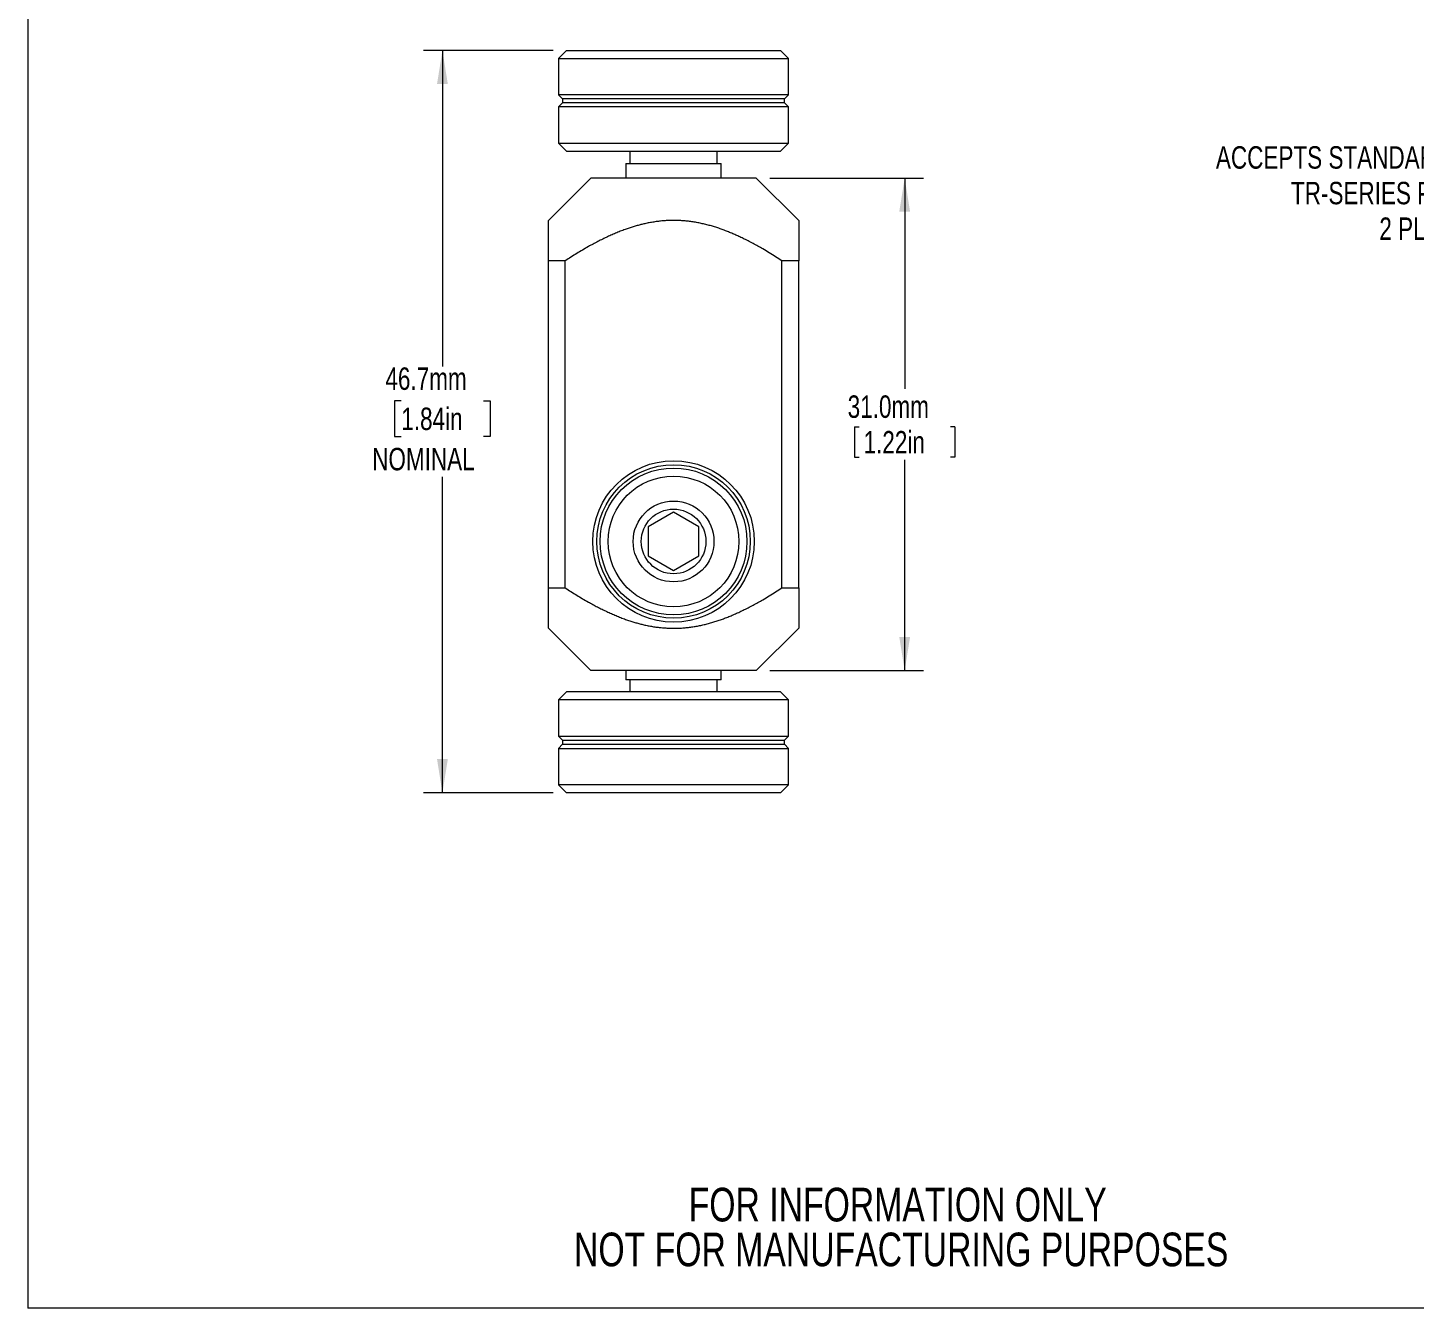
# Model space of a CAD drawing. Header units: millimetres. Extents: x 2 to 278, y 1 to 215.
# Drawn here: x 1.6 to 132.5, y 0.9 to 121.7 of the extents above; entities that cross this region are included whole.
import ezdxf

# ---------------------------------------------------------------- set-up
doc = ezdxf.new("R2010")
doc.units = ezdxf.units.MM
doc.styles.add('SLDTEXTSTYLE0', font='TXT', dxfattribs={"width": 0.75})
doc.dimstyles.new('SLDDIMSTYLE0', dxfattribs={"dimtxt": 2.116667, "dimasz": 3.175, "dimexe": 0, "dimexo": 0.0625, "dimgap": 0.529167, "dimtad": 0, "dimtih": 1, "dimtoh": 1, "dimdec": 1, "dimlfac": 0.666667, "dimrnd": 1e-09, "dimzin": 12, "dimdsep": 46, "dimtxsty": 'SLDTEXTSTYLE0', "dimsah": 1, "dimcen": 0.09, "dimadec": 0, "dimazin": 3, "dimtfac": 1, "dimtdec": 1, "dimtofl": 0, "dimtmove": 0, "dimatfit": 3, "dimfxl": 1, "dimfrac": 2, "dimtolj": 1, "dimtzin": 12, "dimarcsym": 0})
doc.dimstyles.new('SLDDIMSTYLE1', dxfattribs={"dimtxt": 2.116667, "dimasz": 3.175, "dimexe": 0, "dimexo": 0.0625, "dimgap": 0.529167, "dimtad": 0, "dimtih": 1, "dimtoh": 1, "dimdec": 1, "dimlfac": 0.666667, "dimrnd": 1e-09, "dimzin": 12, "dimdsep": 46, "dimtxsty": 'SLDTEXTSTYLE0', "dimsah": 1, "dimcen": 0, "dimadec": 0, "dimazin": 3, "dimtfac": 1, "dimtdec": 1, "dimtofl": 0, "dimtmove": 0, "dimatfit": 3, "dimfxl": 1, "dimfrac": 2, "dimtolj": 1, "dimtzin": 12, "dimarcsym": 0})
doc.dimstyles.new('SLDDIMSTYLE5', dxfattribs={"dimtxt": 2.116667, "dimasz": 3.175, "dimexe": 0, "dimexo": 0.0625, "dimgap": 0.529167, "dimtad": 0, "dimtih": 1, "dimtoh": 1, "dimdec": 1, "dimlfac": 0.666667, "dimrnd": 1e-09, "dimzin": 4, "dimdsep": 46, "dimtxsty": 'SLDTEXTSTYLE0', "dimsah": 1, "dimcen": 0.09, "dimadec": 0, "dimazin": 1, "dimtfac": 1, "dimtdec": 1, "dimtofl": 0, "dimtmove": 0, "dimatfit": 3, "dimfxl": 1, "dimfrac": 2, "dimtolj": 1, "dimtzin": 12, "dimarcsym": 0})

# ---------------------------------------------------------------- blocks, each defined once
blk = doc.blocks.new('SW_NOTE_2')
at = {"color": 0, "linetype": 'Continuous', "lineweight": 0, "char_height": 3.175, "attachment_point": 2, "style": 'SLDTEXTSTYLE0'}
for s, insert in [('FOR INFORMATION ONLY', (25.05, 4.09)), ('NOT FOR MANUFACTURING PURPOSES', (25.38, -0.14))]:
    blk.add_mtext(s, dxfattribs=dict(at, insert=insert))
blk = doc.blocks.new('_D_1')
at = {"color": 8, "linetype": 'Continuous', "lineweight": 18}
for p, q in [((145.56, 109.5), (141.75, 109.5)), ((156.92, 98.13), (145.56, 109.5))]:
    blk.add_line(p, q, dxfattribs=at)
blk.add_solid([(156.92, 98.13), (155.03, 100.74), (154.31, 100.02)], dxfattribs=at)
at = {"color": 8, "linetype": 'Continuous', "lineweight": 18, "attachment_point": 1, "style": 'SLDTEXTSTYLE0'}
for s, insert, char_height in [('ACCEPTS STANDARD', (113.7, 110.54), 2.1167), ('TR-SERIES POSTS', (120.78, 107.18), 2.1167), ('2 PLACES', (129.12, 103.82), 2.117)]:
    blk.add_mtext(s, dxfattribs=dict(at, insert=insert, char_height=char_height))
blk = doc.blocks.new('_D_5')
at = {"color": 7, "linetype": 'Continuous', "lineweight": 18}
for p, q in [((71.6, 107.54), (86.11, 107.54)), ((84.33, 107.54), (84.33, 87.66)), ((79.6, 84.05), (79.6, 81.19)), ((79.6, 84.05), (80.02, 84.05)), ((89.07, 84.05), (88.64, 84.05)), ((89.07, 84.05), (89.07, 81.19)), ((79.6, 81.19), (80.02, 81.19)), ((89.07, 81.19), (88.64, 81.19)), ((84.33, 61.06), (84.33, 80.94)), ((71.6, 61.06), (86.11, 61.06))]:
    blk.add_line(p, q, dxfattribs=at)
for points in [[(84.33, 107.54), (83.82, 104.37), (84.84, 104.37)], [(84.33, 61.06), (84.84, 64.24), (83.82, 64.24)]]:
    blk.add_solid(points, dxfattribs=at)
at = {"color": 7, "linetype": 'Continuous', "lineweight": 18, "char_height": 2.117, "attachment_point": 1, "style": 'SLDTEXTSTYLE0'}
for s, insert in [('31.0mm', (78.95, 87.03)), ('1.22in', (80.45, 83.67))]:
    blk.add_mtext(s, dxfattribs=dict(at, insert=insert))
blk = doc.blocks.new('_D_6')
at = {"color": 8, "linetype": 'Continuous', "lineweight": 18}
for p, q in [((51.15, 119.58), (38.93, 119.58)), ((40.71, 119.58), (40.71, 89.76)), ((36.83, 86.51), (36.19, 86.51)), ((36.19, 86.51), (36.19, 83.15)), ((44.59, 86.51), (45.23, 86.51)), ((45.23, 86.51), (45.23, 83.15)), ((36.19, 83.15), (36.83, 83.15)), ((45.23, 83.15), (44.59, 83.15)), ((40.71, 49.53), (40.71, 79.35)), ((51.15, 49.53), (38.93, 49.53))]:
    blk.add_line(p, q, dxfattribs=at)
for points in [[(40.71, 119.58), (40.2, 116.41), (41.22, 116.41)], [(40.71, 49.53), (41.22, 52.71), (40.2, 52.71)]]:
    blk.add_solid(points, dxfattribs=at)
at = {"color": 8, "linetype": 'Continuous', "lineweight": 18, "char_height": 2.117, "attachment_point": 1, "style": 'SLDTEXTSTYLE0'}
for s, insert in [('46.7mm', (35.33, 89.67)), ('1.84in', (36.83, 85.88)), ('NOMINAL', (34.08, 82.08))]:
    blk.add_mtext(s, dxfattribs=dict(at, insert=insert))

msp = doc.modelspace()

# ---------------------------------------------------------------- linework, layer by layer
at = {"color": 7, "linetype": 'Continuous', "lineweight": 18}
for p, q in [((1.58, 214.65), (1.58, 0.9)), ((52.42, 119.58), (51.66, 118.82)), ((52.42, 119.58), (72.62, 119.58)), ((73.38, 118.82), (72.62, 119.58)), ((51.66, 118.82), (51.66, 115.39)), ((51.66, 118.82), (73.38, 118.82)), ((73.38, 115.39), (73.38, 118.82)), ((51.66, 115.39), (52.04, 115.01)), ((73.38, 115.39), (51.66, 115.39)), ((73, 115.01), (73.38, 115.39)), ((52.04, 114.63), (51.66, 114.25)), ((51.66, 114.25), (51.66, 110.82)), ((73.38, 114.25), (51.66, 114.25)), ((52.04, 115.01), (52.04, 114.63)), ((73, 115.01), (52.04, 115.01)), ((73, 114.63), (52.04, 114.63)), ((73, 114.63), (73, 115.01)), ((73.38, 114.25), (73, 114.63)), ((73.38, 110.82), (73.38, 114.25)), ((51.66, 110.82), (52.42, 110.06)), ((51.66, 110.82), (73.38, 110.82)), ((52.42, 110.06), (72.62, 110.06)), ((58.4, 110.06), (58.4, 108.91)), ((66.64, 108.91), (66.64, 110.06)), ((72.62, 110.06), (73.38, 110.82)), ((58.02, 108.91), (58.02, 107.54)), ((58.02, 108.91), (67.02, 108.91)), ((67.02, 107.54), (67.02, 108.91)), ((54.71, 107.54), (50.71, 103.54)), ((70.33, 107.54), (54.71, 107.54)), ((74.33, 103.54), (70.33, 107.54)), ((50.71, 68.87), (50.71, 99.73)), ((52.3, 99.73), (50.71, 99.73)), ((52.3, 68.87), (52.3, 99.73)), ((74.33, 99.73), (72.74, 99.73)), ((72.74, 68.87), (72.74, 99.73)), ((74.33, 68.87), (74.33, 99.73)), ((62.52, 76), (60.14, 74.63)), ((64.9, 74.63), (62.52, 76)), ((60.14, 74.63), (60.14, 71.88)), ((64.9, 71.88), (64.9, 74.63)), ((60.14, 71.88), (62.52, 70.5)), ((62.52, 70.5), (64.9, 71.88)), ((50.71, 68.87), (52.3, 68.87)), ((72.74, 68.87), (74.33, 68.87)), ((50.71, 65.06), (54.71, 61.06)), ((70.33, 61.06), (74.33, 65.06)), ((70.33, 61.06), (54.71, 61.06)), ((58.02, 61.06), (58.02, 60.2)), ((67.02, 60.2), (67.02, 61.06)), ((52.42, 59.06), (51.66, 58.3)), ((72.62, 59.06), (52.42, 59.06)), ((67.02, 60.2), (58.02, 60.2)), ((58.4, 60.2), (58.4, 59.06)), ((66.64, 59.06), (66.64, 60.2)), ((73.38, 58.3), (72.62, 59.06)), ((51.66, 58.3), (51.66, 54.87)), ((73.38, 58.3), (51.66, 58.3)), ((73.38, 54.87), (73.38, 58.3)), ((51.66, 54.87), (52.04, 54.49)), ((51.66, 54.87), (73.38, 54.87)), ((52.04, 54.11), (51.66, 53.73)), ((51.66, 53.73), (51.66, 50.3)), ((51.66, 53.73), (73.38, 53.73)), ((52.04, 54.49), (52.04, 54.11)), ((52.04, 54.49), (73, 54.49)), ((52.04, 54.11), (73, 54.11)), ((73, 54.49), (73.38, 54.87)), ((73, 54.11), (73, 54.49)), ((73.38, 53.73), (73, 54.11)), ((73.38, 50.3), (73.38, 53.73)), ((51.66, 50.3), (52.42, 49.53)), ((73.38, 50.3), (51.66, 50.3)), ((72.62, 49.53), (73.38, 50.3)), ((72.62, 49.53), (52.42, 49.53)), ((277.99, 0.9), (1.58, 0.9))]:
    msp.add_line(p, q, dxfattribs=at)
for radius in [7.62, 7.24, 6.93, 6.17, 3.81, 3.05]:
    msp.add_circle((62.52, 73.25), radius, dxfattribs=at)
for points, knots in [([(50.71, 99.73), (50.71, 99.83), (50.71, 100.02), (50.71, 100.3), (50.71, 100.58), (50.71, 100.85), (50.71, 101.11), (50.71, 101.36), (50.71, 101.61), (50.71, 101.83), (50.71, 102.03), (50.71, 102.21), (50.71, 102.37), (50.71, 102.53), (50.71, 102.69), (50.71, 102.83), (50.71, 102.96), (50.71, 103.08), (50.71, 103.19), (50.71, 103.28), (50.71, 103.37), (50.71, 103.43), (50.71, 103.47), (50.71, 103.51), (50.71, 103.53), (50.71, 103.54), (50.71, 103.54), (50.71, 103.54)], [0, 0, 0, 0, 0.047728, 0.095455, 0.143215, 0.190975, 0.238864, 0.286754, 0.334706, 0.382658, 0.421354, 0.460049, 0.498806, 0.537563, 0.576456, 0.615372, 0.653957, 0.692571, 0.732723, 0.772875, 0.8132, 0.853525, 0.884858, 0.916197, 0.94753, 0.979101, 1, 1, 1, 1]), ([(72.74, 99.73), (72.55, 99.86), (72.15, 100.11), (71.55, 100.49), (71, 100.82), (70.49, 101.11), (70.02, 101.36), (69.55, 101.61), (69.11, 101.83), (68.69, 102.03), (68.3, 102.21), (67.91, 102.37), (67.51, 102.53), (67.11, 102.69), (66.7, 102.83), (66.29, 102.96), (65.88, 103.08), (65.45, 103.19), (65.02, 103.28), (64.58, 103.37), (64.15, 103.43), (63.72, 103.48), (63.31, 103.52), (62.89, 103.54), (62.47, 103.54), (62.05, 103.53), (61.62, 103.51), (61.19, 103.47), (60.77, 103.41), (60.34, 103.34), (59.93, 103.26), (59.54, 103.17), (59.17, 103.08), (58.8, 102.97), (58.43, 102.85), (58.03, 102.72), (57.61, 102.56), (57.16, 102.38), (56.72, 102.2), (56.28, 101.99), (55.83, 101.78), (55.38, 101.55), (54.93, 101.31), (54.45, 101.05), (53.93, 100.75), (53.38, 100.42), (52.84, 100.08), (52.48, 99.85), (52.3, 99.73)], [0, 0, 0, 0, 0.031829, 0.06366, 0.095488, 0.119447, 0.14341, 0.167372, 0.19133, 0.210692, 0.230057, 0.249422, 0.268782, 0.288235, 0.307687, 0.326987, 0.346287, 0.366402, 0.386528, 0.406652, 0.426764, 0.445625, 0.464504, 0.483387, 0.502265, 0.521125, 0.54058, 0.560051, 0.57953, 0.599005, 0.618463, 0.635885, 0.653315, 0.67075, 0.688183, 0.705607, 0.727595, 0.749583, 0.771116, 0.79265, 0.815489, 0.838332, 0.861177, 0.884017, 0.912996, 0.941974, 0.970987, 1, 1, 1, 1]), ([(74.33, 103.54), (74.33, 103.54), (74.33, 103.54), (74.33, 103.53), (74.33, 103.51), (74.33, 103.48), (74.33, 103.43), (74.33, 103.37), (74.33, 103.29), (74.33, 103.2), (74.33, 103.09), (74.33, 102.98), (74.33, 102.85), (74.33, 102.71), (74.33, 102.56), (74.33, 102.4), (74.33, 102.22), (74.33, 102.04), (74.33, 101.83), (74.33, 101.61), (74.33, 101.36), (74.33, 101.11), (74.33, 100.85), (74.33, 100.58), (74.33, 100.3), (74.33, 100.02), (74.33, 99.83), (74.33, 99.73)], [0, 0, 0, 0, 0.016469, 0.04877, 0.081335, 0.113908, 0.146474, 0.184971, 0.223467, 0.262123, 0.30078, 0.339709, 0.378669, 0.416798, 0.45495, 0.49551, 0.536069, 0.576705, 0.617342, 0.665035, 0.712729, 0.76049, 0.808252, 0.856171, 0.90409, 0.952045, 1, 1, 1, 1]), ([(50.71, 65.06), (50.71, 65.06), (50.71, 65.06), (50.71, 65.07), (50.71, 65.09), (50.71, 65.13), (50.71, 65.17), (50.71, 65.23), (50.71, 65.31), (50.71, 65.4), (50.71, 65.51), (50.71, 65.63), (50.71, 65.75), (50.71, 65.89), (50.71, 66.04), (50.71, 66.2), (50.71, 66.38), (50.71, 66.56), (50.71, 66.77), (50.71, 66.99), (50.71, 67.24), (50.71, 67.49), (50.71, 67.75), (50.71, 68.02), (50.71, 68.3), (50.71, 68.58), (50.71, 68.77), (50.71, 68.87)], [0, 0, 0, 0, 0.0164691, 0.0487696, 0.0813352, 0.1139084, 0.1464744, 0.1849706, 0.2234672, 0.2621233, 0.3007801, 0.3397091, 0.378669, 0.4167982, 0.4549504, 0.4955097, 0.5360694, 0.5767053, 0.6173416, 0.6650349, 0.7127287, 0.7604904, 0.8082523, 0.8561711, 0.9040904, 0.9520451, 1, 1, 1, 1]), ([(52.3, 68.87), (52.48, 68.75), (52.84, 68.52), (53.38, 68.18), (53.93, 67.85), (54.44, 67.56), (54.91, 67.3), (55.34, 67.07), (55.77, 66.85), (56.21, 66.64), (56.65, 66.44), (57.09, 66.25), (57.54, 66.06), (57.97, 65.91), (58.38, 65.77), (58.76, 65.64), (59.14, 65.53), (59.53, 65.43), (59.92, 65.34), (60.33, 65.26), (60.74, 65.19), (61.16, 65.14), (61.57, 65.1), (61.99, 65.07), (62.42, 65.06), (62.85, 65.06), (63.28, 65.08), (63.71, 65.12), (64.14, 65.17), (64.56, 65.23), (64.98, 65.31), (65.4, 65.4), (65.81, 65.51), (66.22, 65.63), (66.63, 65.75), (67.04, 65.89), (67.44, 66.04), (67.85, 66.2), (68.26, 66.38), (68.67, 66.56), (69.1, 66.77), (69.55, 66.99), (70.02, 67.24), (70.48, 67.49), (70.99, 67.78), (71.55, 68.11), (72.15, 68.49), (72.55, 68.74), (72.74, 68.87)], [0, 0, 0, 0, 0.02898, 0.057961, 0.086972, 0.115983, 0.137863, 0.159746, 0.181628, 0.203506, 0.225468, 0.247429, 0.269258, 0.291086, 0.309171, 0.327266, 0.345363, 0.363455, 0.381537, 0.400407, 0.419292, 0.438181, 0.457064, 0.475931, 0.495379, 0.514845, 0.534319, 0.553787, 0.573236, 0.592518, 0.61181, 0.631104, 0.650389, 0.669861, 0.689333, 0.708404, 0.727474, 0.74777, 0.768071, 0.788373, 0.80867, 0.832531, 0.856397, 0.880263, 0.904126, 0.936083, 0.968042, 1, 1, 1, 1]), ([(74.33, 68.87), (74.33, 68.77), (74.33, 68.58), (74.33, 68.3), (74.33, 68.03), (74.33, 67.76), (74.33, 67.49), (74.33, 67.24), (74.33, 66.99), (74.33, 66.77), (74.33, 66.57), (74.33, 66.4), (74.33, 66.23), (74.33, 66.07), (74.33, 65.92), (74.33, 65.78), (74.33, 65.65), (74.33, 65.53), (74.33, 65.42), (74.33, 65.32), (74.33, 65.24), (74.33, 65.17), (74.33, 65.13), (74.33, 65.1), (74.33, 65.07), (74.33, 65.06), (74.33, 65.06), (74.33, 65.06)], [0, 0, 0, 0, 0.047728, 0.095455, 0.143215, 0.190975, 0.238864, 0.286754, 0.334706, 0.382658, 0.421354, 0.460049, 0.498806, 0.537563, 0.576456, 0.615372, 0.653957, 0.692571, 0.732723, 0.772875, 0.8132, 0.853525, 0.884858, 0.916197, 0.94753, 0.979101, 1, 1, 1, 1])]:
    msp.add_open_spline(points, degree=3, knots=knots, dxfattribs=at)

# ---------------------------------------------------------------- block references
at = {"color": 7, "linetype": 'Continuous', "lineweight": 0}
msp.add_blockref('SW_NOTE_2', (58.62, 8.18), dxfattribs=at)

# ---------------------------------------------------------------- dimensions: what is measured, and where the dimension line sits
at = {"color": 8, "linetype": 'Continuous', "lineweight": 18}
dim = msp.add_linear_dim(base=(40.71, 49.53), p1=(52.42, 119.58), p2=(52.42, 49.53), angle=90, text='<>\\PNOMINAL', dimstyle='SLDDIMSTYLE0', dxfattribs=at)
dim.commit()
dim.dimension.update_dxf_attribs({"geometry": '_D_6', "text_midpoint": (40.71, 84.56), "dimtype": 160})
dim = msp.add_radius_dim(center=(164.08, 90.97), mpoint=(156.92, 98.13), text='ACCEPTS STANDARD\\PTR-SERIES POSTS\\P2 PLACES', dimstyle='SLDDIMSTYLE1', override={"dimpost": '<>'}, dxfattribs=at)
dim.commit()
dim.dimension.update_dxf_attribs({"geometry": '_D_1', "text_midpoint": (127.72, 109.5), "dimtype": 164})
at = {"color": 7, "linetype": 'Continuous', "lineweight": 18}
dim = msp.add_linear_dim(base=(84.33, 107.54), p1=(70.33, 61.06), p2=(70.33, 107.54), angle=90, dimstyle='SLDDIMSTYLE5', dxfattribs=at)
dim.commit()
dim.dimension.update_dxf_attribs({"geometry": '_D_5', "text_midpoint": (84.33, 84.3), "dimtype": 160})

doc.saveas('drawing.dxf')
